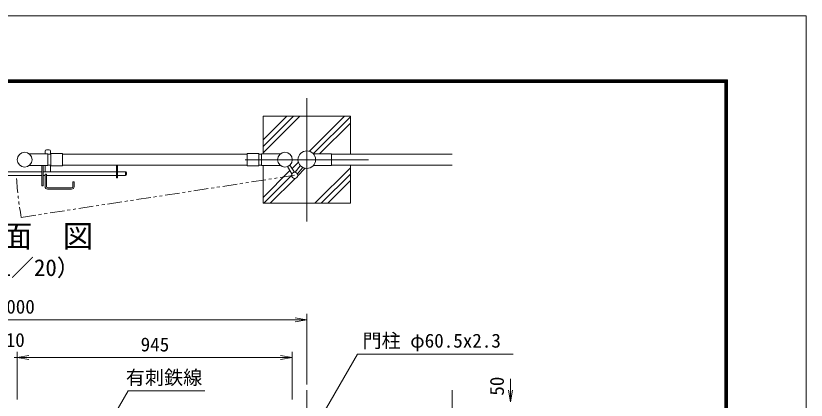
# Model space of a CAD drawing. Units: millimetres, scale not verified. Extents: x -4200 to 4200, y -2970 to 2970.
# Drawn here: x 1485 to 4200, y 1647 to 2970 of the extents above; entities that cross this region are included whole.
import ezdxf
from ezdxf.enums import TextEntityAlignment as Align

# ---------------------------------------------------------------- set-up
doc = ezdxf.new("R2010")
doc.units = ezdxf.units.MM
doc.header["$LTSCALE"] = 20
doc.linetypes.add('USER1', pattern=[50.8, 31.75, -6.35, 6.35, -6.35])
doc.linetypes.add('USER3', pattern=[5, 2.5, -0.5, 0.5, -0.5, 0.5, -0.5])
for name, color, linetype, lineweight in [('0-0_D-STR-TXT', 7, 'Continuous', 9), ('0-1_D-TTL', 7, 'Continuous', 9), ('0-2_D-TTL-TXT', 7, 'Continuous', 18), ('0-3_D-STR4', 7, 'Continuous', 9), ('0-4_D-BMK', 2, 'USER1', 13), ('0-5_D-STR1', 1, 'Continuous', 18), ('0-7_D-DCR-HCH', 7, 'Continuous', 9), ('0-8_D-STR3', 3, 'Continuous', 13), ('0-9_D-STR-DIM', 7, 'Continuous', 9), ('0-A_0', 7, 'Continuous', 9)]:
    doc.layers.add(name, color=color, linetype=linetype, lineweight=lineweight)
doc.styles.add('ＭＳ ゴシック', font='')
doc.styles.get('ＭＳ ゴシック').set_extended_font_data('MS Gothic')

# ---------------------------------------------------------------- blocks, each defined once
blk = doc.blocks.new('_Open')
at = {"layer": '0-A_0'}
blk.add_line((-20, 3.33), (0, 0), dxfattribs=at)
blk.add_lwpolyline([(-20, -3.33), (0, 0), (-20, 0)], dxfattribs=at)
blk = doc.blocks.new('MLeader11')
at = {"layer": '0-0_D-STR-TXT'}
blk.add_line((1672.64, 1323.5), (1646.89, 1292.17), dxfattribs=at)
for points in [[(1666.87, 1326.82), (1870.08, 1679.37), (2126.29, 1679.37), (2133.49, 1679.37)], [(1661.09, 1330.15), (1646.89, 1292.17), (1666.87, 1326.82)]]:
    blk.add_lwpolyline(points, dxfattribs=at)
blk = doc.blocks.new('MLeader12')
at = {"layer": '0-0_D-STR-TXT'}
blk.add_line((2523.23, 1557.62), (2497.46, 1526.31), dxfattribs=at)
for points in [[(2517.46, 1560.95), (2658.6, 1805.42), (3185.68, 1805.42), (3192.88, 1805.42)], [(2511.68, 1564.28), (2497.46, 1526.31), (2517.46, 1560.95)]]:
    blk.add_lwpolyline(points, dxfattribs=at)

msp = doc.modelspace()

# ---------------------------------------------------------------- linework, layer by layer
at = {"layer": '0-1_D-TTL', "color": 2, "lineweight": 18}
msp.add_lwpolyline([(-4200, 2970), (4200, 2970), (4200, -2970), (-4200, -2970)], close=True, dxfattribs=at)
at = {"layer": '0-1_D-TTL'}
for points in [[(-3930, 2750), (3930, 2750), (3930, -2750), (-3930, -2750)], [(-3927.5, 2747.5), (3927.5, 2747.5), (3927.5, -2747.5), (-3927.5, -2747.5)], [(-3925, 2745), (3925, 2745), (3925, -2745), (-3925, -2745)], [(-3922.5, 2742.5), (3922.5, 2742.5), (3922.5, -2742.5), (-3922.5, -2742.5)], [(-3920, 2740), (3920, 2740), (3920, -2740), (-3920, -2740)]]:
    msp.add_lwpolyline(points, close=True, dxfattribs=at)
at = {"layer": '0-3_D-STR4'}
for p, q in [((2334.22, 2624.85), (2634.22, 2624.85)), ((2334.22, 2494.55), (2334.22, 2624.85)), ((2634.22, 2493.85), (2634.22, 2624.85)), ((2334.22, 2324.85), (2334.22, 2455.15))]:
    msp.add_line(p, q, dxfattribs=at)
msp.add_lwpolyline([(2334.22, 2324.85), (2634.22, 2324.85), (2634.22, 2455.85)], dxfattribs=at)
at = {"layer": '0-4_D-BMK'}
for p, q in [((2484.22, 2262.72), (2484.22, 2686.99)), ((2272.08, 2474.85), (2696.35, 2474.85)), ((2484.22, 1681.52), (2484.22, -1188.63))]:
    msp.add_line(p, q, dxfattribs=at)
at = {"layer": '0-4_D-BMK', "linetype": 'USER3'}
msp.add_line((1503.44, 2276.32), (2442.6, 2421.33), dxfattribs=at)
msp.add_arc((2446.32, 2457.65), 960.15, 182.81239, 190.88625, dxfattribs=at)
at = {"layer": '0-5_D-STR1'}
for p, q in [((1594.82, 2493.85), (1604.87, 2493.85)), ((1644.87, 2493.85), (2279.07, 2493.85)), ((2319.07, 2493.85), (2329.02, 2493.85)), ((2569.22, 2493.85), (2984.22, 2493.85)), ((1594.82, 2455.85), (1604.87, 2455.85)), ((1644.87, 2455.85), (2279.07, 2455.85)), ((2319.07, 2455.85), (2329.02, 2455.85)), ((2569.22, 2455.85), (2984.22, 2455.85))]:
    msp.add_line(p, q, dxfattribs=at)
for centre, radius in [((1514.87, 2474.85), 25.4), ((2409.07, 2474.85), 25.4), ((2484.22, 2474.85), 30.25)]:
    msp.add_circle(centre, radius, dxfattribs=at)
at = {"layer": '0-7_D-DCR-HCH'}
for p, q in [((2334.22, 2498.63), (2460.43, 2624.85)), ((2334.22, 2520.73), (2438.34, 2624.85)), ((2334.22, 2542.83), (2416.24, 2624.85)), ((2493.89, 2504.68), (2614.07, 2624.85)), ((2507.36, 2496.05), (2634.22, 2622.91)), ((2527.96, 2494.55), (2634.22, 2600.81)), ((2433.77, 2444.56), (2454.39, 2465.18)), ((2453.3, 2419.9), (2477.61, 2444.21)), ((2511.89, 2324.85), (2634.22, 2447.18)), ((2334.22, 2345), (2426.53, 2437.31)), ((2336.16, 2324.85), (2431.83, 2420.52)), ((2533.99, 2324.85), (2634.22, 2425.08)), ((2358.26, 2324.85), (2444.03, 2410.63)), ((2556.08, 2324.85), (2634.22, 2402.99))]:
    msp.add_line(p, q, dxfattribs=at)
at = {"layer": '0-8_D-STR3'}
for p, q in [((1584.92, 2503.65), (1584.92, 2494.55)), ((1589.92, 2508.65), (1598.92, 2508.65)), ((1603.92, 2503.65), (1603.92, 2493.85)), ((1530.9, 2494.55), (1594.82, 2494.55)), ((1594.82, 2494.55), (1594.82, 2455.15)), ((1604.87, 2496.15), (1644.87, 2496.15)), ((1604.87, 2453.55), (1604.87, 2496.15)), ((1644.87, 2453.55), (1644.87, 2496.15)), ((2279.07, 2496.15), (2319.07, 2496.15)), ((2279.07, 2453.55), (2279.07, 2496.15)), ((2319.07, 2453.55), (2319.07, 2496.15)), ((2393.03, 2494.55), (2328.62, 2494.55)), ((2328.62, 2494.55), (2328.62, 2455.15)), ((1530.9, 2455.15), (1594.82, 2455.15)), ((1578.92, 2455.15), (1578.92, 2384.65)), ((1584.92, 2455.15), (1584.92, 2433.65)), ((1603.92, 2455.85), (1603.92, 2433.65)), ((1604.87, 2453.55), (1644.87, 2453.55)), ((1829.92, 2455.85), (1829.92, 2412.15)), ((1834.42, 2455.85), (1834.42, 2412.15)), ((2279.07, 2453.55), (2319.07, 2453.55)), ((2393.03, 2455.15), (2328.62, 2455.15)), ((2417.83, 2451.01), (2433.25, 2426.73)), ((2426.35, 2456.24), (2441.69, 2432.09)), ((2444.53, 2431.96), (2461.27, 2453.49)), ((2452.42, 2425.82), (2469.17, 2447.35)), ((2569.22, 2455.15), (2507.17, 2455.15)), ((1393.62, 2433.65), (1574.42, 2433.65)), ((1393.62, 2420.65), (1574.42, 2420.65)), ((1578.92, 2433.65), (1829.92, 2433.65)), ((1578.92, 2420.65), (1584.92, 2420.65)), ((1584.92, 2425.65), (1584.92, 2382.65)), ((1584.92, 2425.65), (1589.42, 2425.65)), ((1589.42, 2425.65), (1589.42, 2382.65)), ((1589.42, 2420.65), (1829.92, 2420.65)), ((1834.42, 2433.65), (1861.42, 2433.65)), ((1834.42, 2420.65), (1861.42, 2420.65)), ((1861.42, 2433.65), (1861.42, 2420.65)), ((1864.42, 2430.65), (1864.42, 2423.65)), ((1680.42, 2398.65), (1680.42, 2382.65)), ((1680.42, 2398.65), (1684.92, 2398.65)), ((1684.92, 2398.65), (1684.92, 2382.65)), ((1829.92, 2412.15), (1834.42, 2412.15)), ((1593.92, 2378.15), (1675.92, 2378.15)), ((1593.92, 2373.65), (1675.92, 2373.65))]:
    msp.add_line(p, q, dxfattribs=at)
for points in [[(2569.22, 2455.15), (2569.22, 2494.55), (2507.17, 2494.55)], [(1574.42, 2455.15), (1574.42, 2384.65), (1578.92, 2384.65)]]:
    msp.add_lwpolyline(points, dxfattribs=at)
msp.add_circle((2442.6, 2421.33), 10.8, dxfattribs=at)
for centre, radius, start, end in [((1589.92, 2503.65), 5, 90, 180), ((1598.92, 2503.65), 5, 0, 90), ((1861.42, 2430.65), 3, 0, 90), ((1861.42, 2423.65), 3, 270, 0), ((1593.92, 2382.65), 9, 180, 270), ((1593.92, 2382.65), 4.5, 180, 270), ((1675.92, 2382.65), 4.5, 270, 0), ((1675.92, 2382.65), 9, 270, 0)]:
    msp.add_arc(centre, radius, start, end, dxfattribs=at)
at = {"layer": '0-9_D-STR-DIM'}
for p, q in [((2484.22, 1701.52), (2484.22, 1944.03)), ((524.22, 1924.03), (2444.22, 1924.03)), ((1478.97, 1794.03), (1489.47, 1794.03)), ((1489.47, 1650.37), (1489.47, 1814.03)), ((1489.47, 1650.37), (1489.47, 1814.03)), ((1529.47, 1794.03), (2394.47, 1794.03)), ((1529.47, 1794.03), (1569.47, 1794.03)), ((2434.47, 1650.37), (2434.47, 1814.03)), ((3184.22, 1681.37), (3184.22, 1721.37)), ((2984.22, 1681.52), (2984.22, 195.59))]:
    msp.add_line(p, q, dxfattribs=at)

# ---------------------------------------------------------------- block references
at = {"layer": '0-0_D-STR-TXT'}
for name in ['MLeader12', 'MLeader11']:
    msp.add_blockref(name, (0, 0), dxfattribs=at)
at = {"layer": '0-9_D-STR-DIM', "xscale": 2, "yscale": 2}
for p in [(2484.22, 1924.03), (2434.47, 1794.03)]:
    msp.add_blockref('_Open', p, dxfattribs=at)
for p, rotation in [((1489.47, 1794.03), 180), ((1489.47, 1794.03), 180), ((3184.22, 1641.37), 270)]:
    msp.add_blockref('_Open', p, dxfattribs=dict(at, rotation=rotation))

# ---------------------------------------------------------------- texts
at = {"layer": '0-0_D-STR-TXT', "style": 'ＭＳ ゴシック'}
for s, p in [('門柱 φ60.5x2.3', (2675.64, 1813.79)), ('有刺鉄線', (1862.71, 1687.03))]:
    msp.add_text(s, height=48.09, dxfattribs=at).set_placement(p, align=Align.BOTTOM_LEFT)
at = {"layer": '0-2_D-TTL-TXT', "style": 'ＭＳ ゴシック'}
for s, height, p in [('平\u3000面\u3000図', 76.98, (1225.9, 2150.54)), ('（S=1／20）', 57.77, (1271.38, 2057.34))]:
    msp.add_text(s, height=height, dxfattribs=at).set_placement(p, align=Align.BOTTOM_LEFT)
at = {"layer": '0-9_D-STR-DIM', "style": 'ＭＳ ゴシック'}
for s, p in [('2000', (1418.97, 1930.78)), ('10', (1449.82, 1816.19)), ('945', (1913.49, 1800.78))]:
    msp.add_text(s, height=48.09, dxfattribs=at).set_placement(p, align=Align.BOTTOM_LEFT)
msp.add_text('50', height=48.09, rotation=90, dxfattribs=at).set_placement((3175.91, 1663.01), align=Align.BOTTOM_LEFT)

doc.saveas('drawing.dxf')
